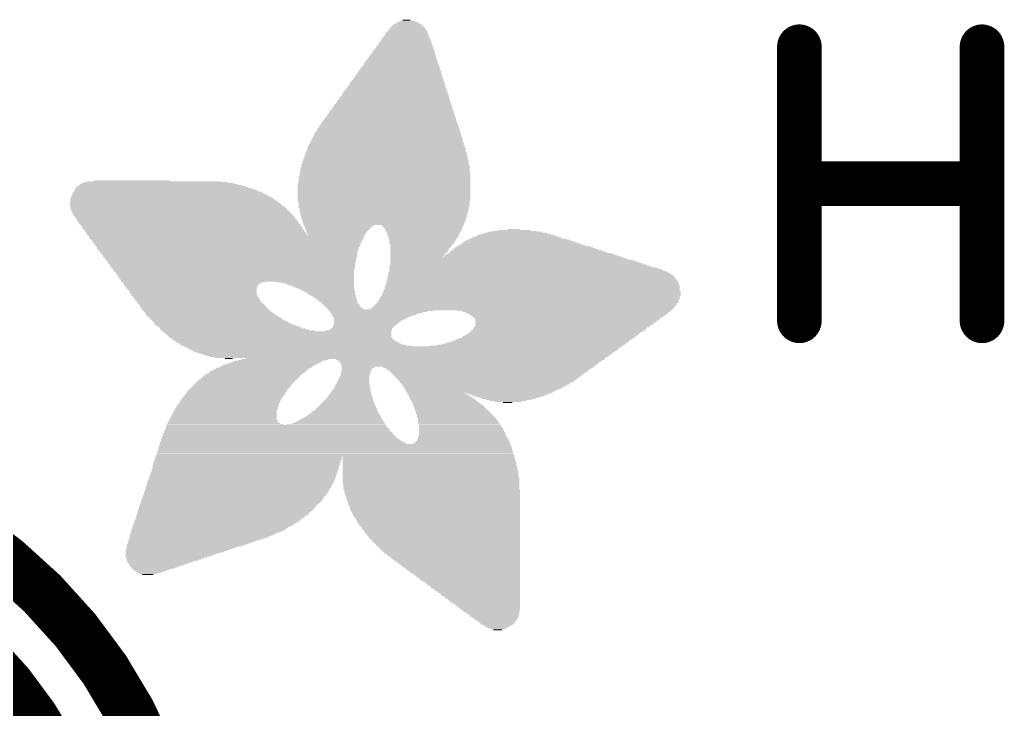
# Model space of a CAD drawing. Extents: x -8.2 to 30.2, y -5.3 to 52.8.
# Drawn here: x 3.864 to 7.792, y 3.493 to 6.243 of the extents above; entities that cross this region are included whole.
import ezdxf

# ---------------------------------------------------------------- set-up
doc = ezdxf.new("R2010")
doc.units = 0
for name, color, linetype in [('17', 110, 'CONTINUOUS'), ('21', 40, 'CONTINUOUS'), ('23', 53, 'CONTINUOUS')]:
    doc.layers.add(name, color=color, linetype=linetype)

# ---------------------------------------------------------------- blocks, each defined once
blk = doc.blocks.new('RECT')
blk.add_solid([(-0.5, -0.5), (0.5, -0.5), (-0.5, 0.5), (0.5, 0.5)])
blk = doc.blocks.new('ROUNDP')
at = {"const_width": 0.5}
blk.add_lwpolyline([(0, -0.25, 1), (0, 0.25, 1), (0, -0.25)], format="xyb", dxfattribs=at)

msp = doc.modelspace()

# ---------------------------------------------------------------- linework, layer by layer
at = {"layer": '21', "const_width": 0.1778}
for points in [[(6.9746, 5.0419), (6.9746, 6.135)], [(7.7034, 6.135), (7.7034, 5.0419)], [(6.9746, 5.5885), (7.7034, 5.5885)]]:
    msp.add_lwpolyline(points, dxfattribs=at)
at = {"layer": '21'}
for points, const_width in [([(7.0191, 6.135, 1), (6.9302, 6.135)], 0.0889), ([(7.7478, 6.135, 1), (7.6589, 6.135)], 0.0889), ([(6.9746, 5.6329, 1), (6.9746, 5.544)], 0.0889), ([(7.7034, 5.544, 1), (7.7034, 5.6329)], 0.0889), ([(6.9302, 5.0419, 1), (7.0191, 5.0419)], 0.0889), ([(7.6589, 5.0419, 1), (7.7478, 5.0419)], 0.0889), ([(2.54, 0.54, 1), (2.54, 4.54, 1), (2.54, 0.54)], 0.2032)]:
    msp.add_lwpolyline(points, format="xyb", dxfattribs=dict(at, const_width=const_width))
at = {"layer": '23'}
msp.add_point((4.064, 3.81), dxfattribs=at)

# ---------------------------------------------------------------- block references
at = {"layer": '17', "xscale": 3.516, "yscale": 3.516}
msp.add_blockref('ROUNDP', (2.54, 2.54), dxfattribs=at)
msp.add_blockref('ROUNDP', (2.54, 2.54), dxfattribs=at)
at = {"layer": '21'}
for p, xscale, yscale in [((5.4108, 6.2065), 0.1448, 0.0038), ((5.4108, 6.2103), 0.1371, 0.0038), ((5.4108, 6.2141), 0.1295, 0.0038), ((5.4108, 6.2179), 0.1219, 0.0038), ((5.4108, 6.2217), 0.1143, 0.0038), ((5.4127, 6.2255), 0.1029, 0.0038), ((5.4108, 6.2294), 0.0915, 0.0039), ((5.4108, 6.2332), 0.0762, 0.0038), ((5.4108, 6.237), 0.0609, 0.0038), ((5.407, 6.2408), 0.0305, 0.0038), ((5.4051, 6.1722), 0.1867, 0.0038), ((5.407, 6.1684), 0.1905, 0.0038), ((5.407, 6.176), 0.1829, 0.0038), ((5.407, 6.1798), 0.1753, 0.0038), ((5.4089, 6.1874), 0.1715, 0.0038), ((5.4089, 6.1836), 0.1715, 0.0038), ((5.4089, 6.1913), 0.1638, 0.0039), ((5.4108, 6.1951), 0.16, 0.0038), ((5.4108, 6.1989), 0.1524, 0.0038), ((5.4108, 6.2027), 0.1448, 0.0038), ((5.3994, 6.1341), 0.2286, 0.0038), ((5.3994, 6.1303), 0.2286, 0.0038), ((5.3994, 6.1379), 0.221, 0.0038), ((5.4013, 6.1455), 0.2172, 0.0038), ((5.4013, 6.1417), 0.2172, 0.0038), ((5.4013, 6.1493), 0.2096, 0.0038), ((5.4032, 6.1532), 0.2058, 0.0039), ((5.4032, 6.1608), 0.1981, 0.0038), ((5.4051, 6.157), 0.2019, 0.0038), ((5.4051, 6.1646), 0.1943, 0.0038), ((5.3899, 6.0922), 0.2705, 0.0038), ((5.3899, 6.0884), 0.2705, 0.0038), ((5.3918, 6.096), 0.2667, 0.0038), ((5.3918, 6.1036), 0.2591, 0.0038), ((5.3937, 6.0998), 0.2629, 0.0038), ((5.3937, 6.1074), 0.2552, 0.0038), ((5.3956, 6.1112), 0.2514, 0.0038), ((5.3956, 6.1189), 0.2438, 0.0038), ((5.3956, 6.1151), 0.2438, 0.0039), ((5.3975, 6.1227), 0.24, 0.0038), ((5.3975, 6.1265), 0.2324, 0.0038), ((5.3822, 6.0503), 0.3163, 0.0038), ((5.3823, 6.0541), 0.3086, 0.0038), ((5.3842, 6.0579), 0.3048, 0.0038), ((5.3842, 6.0655), 0.2972, 0.0038), ((5.3861, 6.0617), 0.301, 0.0038), ((5.3861, 6.0693), 0.2934, 0.0038), ((5.3861, 6.077), 0.2857, 0.0039), ((5.388, 6.0731), 0.2896, 0.0038), ((5.388, 6.0808), 0.2819, 0.0038), ((5.3899, 6.0846), 0.2781, 0.0038), ((5.3746, 6.0122), 0.3543, 0.0038), ((5.3765, 6.016), 0.3505, 0.0038), ((5.3765, 6.0236), 0.3429, 0.0038), ((5.3765, 6.0198), 0.3429, 0.0038), ((5.3784, 6.0274), 0.3391, 0.0038), ((5.3784, 6.0312), 0.3315, 0.0038), ((5.3803, 6.0389), 0.3277, 0.0039), ((5.3803, 6.035), 0.3277, 0.0038), ((5.3803, 6.0427), 0.3201, 0.0038), ((5.3822, 6.0465), 0.3163, 0.0038), ((5.3651, 5.9703), 0.3962, 0.0038), ((5.367, 5.9741), 0.3924, 0.0038), ((5.3689, 5.9779), 0.3886, 0.0038), ((5.3689, 5.9855), 0.381, 0.0038), ((5.3689, 5.9817), 0.381, 0.0038), ((5.3708, 5.9893), 0.3772, 0.0038), ((5.3708, 5.9969), 0.3696, 0.0038), ((5.3727, 5.9931), 0.3734, 0.0038), ((5.3727, 6.0008), 0.3657, 0.0039), ((5.3746, 6.0046), 0.3619, 0.0038), ((5.3746, 6.0084), 0.3543, 0.0038), ((5.3594, 5.9322), 0.4382, 0.0038), ((5.3594, 5.936), 0.4306, 0.0038), ((5.3613, 5.9436), 0.4268, 0.0038), ((5.3613, 5.9398), 0.4268, 0.0038), ((5.3613, 5.9474), 0.4191, 0.0038), ((5.3632, 5.955), 0.4153, 0.0038), ((5.3632, 5.9512), 0.4153, 0.0038), ((5.3632, 5.9588), 0.4076, 0.0038), ((5.3651, 5.9627), 0.4038, 0.0039), ((5.367, 5.9665), 0.4, 0.0038), ((5.3518, 5.8941), 0.4762, 0.0038), ((5.3518, 5.9017), 0.4686, 0.0038), ((5.3537, 5.8979), 0.4724, 0.0038), ((5.3537, 5.9055), 0.4648, 0.0038), ((5.3556, 5.9093), 0.461, 0.0038), ((5.3556, 5.9169), 0.4534, 0.0038), ((5.3556, 5.9131), 0.4534, 0.0038), ((5.3575, 5.9207), 0.4496, 0.0038), ((5.3575, 5.9284), 0.442, 0.0038), ((5.3575, 5.9245), 0.442, 0.0039), ((5.3422, 5.8522), 0.5181, 0.0038), ((5.3441, 5.856), 0.5143, 0.0038), ((5.3441, 5.8636), 0.5067, 0.0038), ((5.346, 5.8598), 0.5105, 0.0038), ((5.346, 5.8674), 0.5029, 0.0038), ((5.346, 5.875), 0.4953, 0.0038), ((5.3479, 5.8712), 0.4991, 0.0038), ((5.3479, 5.8788), 0.4915, 0.0038), ((5.3498, 5.8826), 0.4877, 0.0038), ((5.3498, 5.8903), 0.4801, 0.0038), ((5.3498, 5.8864), 0.4801, 0.0039), ((5.3365, 5.8141), 0.5601, 0.0038), ((5.3365, 5.8217), 0.5525, 0.0038), ((5.3365, 5.8179), 0.5525, 0.0038), ((5.3384, 5.8255), 0.5487, 0.0038), ((5.3384, 5.8331), 0.5411, 0.0038), ((5.3384, 5.8293), 0.5411, 0.0038), ((5.3403, 5.8369), 0.5373, 0.0038), ((5.3403, 5.8407), 0.5295, 0.0038), ((5.3422, 5.8483), 0.5257, 0.0039), ((5.3422, 5.8445), 0.5257, 0.0038), ((5.3308, 5.776), 0.5944, 0.0038), ((5.3308, 5.7836), 0.5867, 0.0038), ((5.3308, 5.7798), 0.5867, 0.0038), ((5.3327, 5.7912), 0.5829, 0.0038), ((5.3327, 5.7874), 0.5829, 0.0038), ((5.3327, 5.795), 0.5753, 0.0038), ((5.3346, 5.8026), 0.5715, 0.0038), ((5.3346, 5.7988), 0.5715, 0.0038), ((5.3346, 5.8102), 0.5639, 0.0039), ((5.3346, 5.8064), 0.5639, 0.0038), ((5.327, 5.7379), 0.6248, 0.0038), ((5.327, 5.734), 0.6248, 0.0039), ((5.327, 5.7455), 0.6172, 0.0038), ((5.3289, 5.7417), 0.621, 0.0038), ((5.3289, 5.7531), 0.6134, 0.0038), ((5.3289, 5.7493), 0.6134, 0.0038), ((5.3289, 5.7607), 0.6058, 0.0038), ((5.3289, 5.7569), 0.6058, 0.0038), ((5.3289, 5.7683), 0.5982, 0.0038), ((5.3308, 5.7645), 0.602, 0.0038), ((5.3308, 5.7721), 0.5944, 0.0039), ((5.3251, 5.6998), 0.6515, 0.0038), ((5.3251, 5.6959), 0.6515, 0.0039), ((5.3251, 5.7112), 0.6439, 0.0038), ((5.3251, 5.7074), 0.6439, 0.0038), ((5.3251, 5.7036), 0.6439, 0.0038), ((5.327, 5.715), 0.6401, 0.0038), ((5.3251, 5.7188), 0.6362, 0.0038), ((5.327, 5.7302), 0.6324, 0.0038), ((5.327, 5.7264), 0.6324, 0.0038), ((5.327, 5.7226), 0.6324, 0.0038), ((5.3213, 5.6655), 0.6668, 0.0038), ((5.3232, 5.6617), 0.6706, 0.0038), ((5.3232, 5.6579), 0.6706, 0.0039), ((5.3232, 5.6769), 0.663, 0.0038), ((5.3232, 5.6731), 0.663, 0.0038), ((5.3232, 5.6693), 0.663, 0.0038), ((5.3232, 5.6883), 0.6554, 0.0038), ((5.3232, 5.6845), 0.6554, 0.0038), ((5.3251, 5.6807), 0.6592, 0.0038), ((5.3251, 5.6921), 0.6515, 0.0038), ((5.3194, 5.635), 0.6782, 0.0038), ((5.3213, 5.6312), 0.682, 0.0038), ((5.3213, 5.6274), 0.682, 0.0038), ((5.3213, 5.6236), 0.682, 0.0038), ((5.3213, 5.6198), 0.682, 0.0039), ((5.3213, 5.6502), 0.6744, 0.0038), ((5.3213, 5.6464), 0.6744, 0.0038), ((5.3213, 5.6426), 0.6744, 0.0038), ((5.3213, 5.6388), 0.6744, 0.0038), ((5.3232, 5.654), 0.6706, 0.0038), ((4.4279, 5.5778), 0.6705, 0.0038), ((4.4241, 5.5817), 0.6477, 0.0039), ((4.4184, 5.5855), 0.6287, 0.0038), ((4.4145, 5.5893), 0.6058, 0.0038), ((4.4069, 5.5931), 0.5754, 0.0038), ((4.3993, 5.5969), 0.5372, 0.0038), ((4.3117, 5.6007), 0.3009, 0.0038), ((5.3175, 5.5893), 0.6896, 0.0038), ((5.3175, 5.5855), 0.6896, 0.0038), ((5.3175, 5.5817), 0.6896, 0.0039), ((5.3175, 5.5778), 0.6896, 0.0038), ((5.3194, 5.6159), 0.6858, 0.0038), ((5.3194, 5.6121), 0.6858, 0.0038), ((5.3194, 5.6083), 0.6858, 0.0038), ((5.3194, 5.6045), 0.6858, 0.0038), ((5.3194, 5.6007), 0.6858, 0.0038), ((5.3194, 5.5969), 0.6858, 0.0038), ((5.3194, 5.5931), 0.6858, 0.0038), ((4.4641, 5.5397), 0.7887, 0.0038), ((4.4545, 5.5512), 0.762, 0.0038), ((4.4583, 5.5474), 0.7696, 0.0038), ((4.4622, 5.5436), 0.7773, 0.0039), ((4.4526, 5.555), 0.7506, 0.0038), ((4.445, 5.5626), 0.7278, 0.0038), ((4.4488, 5.5588), 0.7354, 0.0038), ((4.4412, 5.5664), 0.7124, 0.0038), ((4.4317, 5.574), 0.6858, 0.0038), ((4.4374, 5.5702), 0.6972, 0.0038), ((5.3175, 5.574), 0.6896, 0.0038), ((5.3175, 5.5702), 0.6896, 0.0038), ((5.3175, 5.5664), 0.6896, 0.0038), ((5.3175, 5.5626), 0.6896, 0.0038), ((5.3175, 5.5588), 0.6896, 0.0038), ((5.3175, 5.555), 0.6896, 0.0038), ((5.3175, 5.5512), 0.6896, 0.0038), ((5.3175, 5.5474), 0.6896, 0.0038), ((5.3175, 5.5436), 0.6896, 0.0039), ((5.3175, 5.5397), 0.6896, 0.0038), ((4.4831, 5.5093), 0.842, 0.0038), ((4.4679, 5.5321), 0.8039, 0.0038), ((4.4717, 5.5283), 0.8115, 0.0038), ((4.4736, 5.5245), 0.8153, 0.0038), ((4.4774, 5.5207), 0.823, 0.0038), ((4.4793, 5.5169), 0.8268, 0.0038), ((4.4831, 5.5131), 0.8344, 0.0038), ((4.4869, 5.5055), 0.842, 0.0039), ((4.4888, 5.5016), 0.8458, 0.0038), ((4.466, 5.5359), 0.7925, 0.0038), ((5.3175, 5.5359), 0.6896, 0.0038), ((5.3175, 5.5321), 0.6896, 0.0038), ((5.3175, 5.5283), 0.6896, 0.0038), ((5.3175, 5.5245), 0.6896, 0.0038), ((5.3156, 5.5207), 0.6858, 0.0038), ((5.3175, 5.5169), 0.682, 0.0038), ((5.3175, 5.5131), 0.682, 0.0038), ((5.3175, 5.5093), 0.682, 0.0038), ((5.3175, 5.5055), 0.682, 0.0039), ((5.3175, 5.5016), 0.682, 0.0038), ((4.4926, 5.4978), 0.8534, 0.0038), ((4.4946, 5.494), 0.8573, 0.0038), ((4.4965, 5.4902), 0.8611, 0.0038), ((4.5003, 5.4864), 0.8611, 0.0038), ((4.5022, 5.4826), 0.8649, 0.0038), ((4.5041, 5.4788), 0.8687, 0.0038), ((4.5079, 5.475), 0.8687, 0.0038), ((4.5098, 5.4712), 0.8725, 0.0038), ((4.5136, 5.4674), 0.8725, 0.0039), ((4.5155, 5.4635), 0.8763, 0.0038), ((4.5193, 5.4597), 0.8763, 0.0038), ((5.3156, 5.4978), 0.6782, 0.0038), ((5.3156, 5.494), 0.6782, 0.0038), ((5.3175, 5.4902), 0.6744, 0.0038), ((5.3175, 5.4864), 0.6744, 0.0038), ((5.3175, 5.4826), 0.6744, 0.0038), ((5.3156, 5.4788), 0.6706, 0.0038), ((5.3156, 5.475), 0.6706, 0.0038), ((5.3175, 5.4712), 0.6668, 0.0038), ((5.3175, 5.4674), 0.6668, 0.0039), ((5.3156, 5.4635), 0.663, 0.0038), ((5.3175, 5.4597), 0.6592, 0.0038), ((4.5232, 5.4559), 0.8763, 0.0038), ((4.5232, 5.4521), 0.8763, 0.0038), ((4.527, 5.4483), 0.8763, 0.0038), ((4.5308, 5.4445), 0.8763, 0.0038), ((4.5327, 5.4407), 0.8801, 0.0038), ((4.5346, 5.4369), 0.8763, 0.0038), ((4.5384, 5.4331), 0.8763, 0.0038), ((4.5403, 5.4293), 0.8801, 0.0039), ((4.5441, 5.4254), 0.8801, 0.0038), ((4.546, 5.4216), 0.8763, 0.0038), ((5.3155, 5.4483), 0.6553, 0.0038), ((5.3175, 5.4559), 0.6592, 0.0038), ((5.3175, 5.4521), 0.6592, 0.0038), ((5.3155, 5.4369), 0.6477, 0.0038), ((5.3175, 5.4445), 0.6515, 0.0038), ((5.3175, 5.4407), 0.6515, 0.0038), ((5.3155, 5.4293), 0.6401, 0.0039), ((5.3155, 5.4254), 0.6401, 0.0038), ((5.3175, 5.4331), 0.6439, 0.0038), ((5.1385, 5.4216), 0.2781, 0.0038), ((5.4718, 5.4216), 0.3276, 0.0038), ((4.5498, 5.4178), 0.8763, 0.0038), ((4.5517, 5.414), 0.8801, 0.0038), ((4.5536, 5.4102), 0.8763, 0.0038), ((4.5574, 5.4064), 0.8763, 0.0038), ((4.5613, 5.4026), 0.8763, 0.0038), ((4.5613, 5.3988), 0.8763, 0.0038), ((4.5651, 5.395), 0.8763, 0.0038), ((4.5689, 5.3912), 0.8763, 0.0039), ((4.5689, 5.3873), 0.8763, 0.0038), ((4.5727, 5.3835), 0.8763, 0.0038), ((5.1347, 5.4178), 0.2705, 0.0038), ((5.1347, 5.414), 0.2629, 0.0038), ((5.1327, 5.4102), 0.259, 0.0038), ((5.1308, 5.4064), 0.2552, 0.0038), ((5.1308, 5.4026), 0.2476, 0.0038), ((5.1289, 5.3988), 0.2438, 0.0038), ((5.127, 5.395), 0.24, 0.0038), ((5.1289, 5.3912), 0.2362, 0.0039), ((5.127, 5.3873), 0.2324, 0.0038), ((5.127, 5.3835), 0.2248, 0.0038), ((5.4718, 5.4178), 0.32, 0.0038), ((5.4737, 5.414), 0.3162, 0.0038), ((5.4737, 5.4102), 0.3086, 0.0038), ((5.4756, 5.4064), 0.3048, 0.0038), ((5.4737, 5.4026), 0.301, 0.0038), ((5.4756, 5.3988), 0.2972, 0.0038), ((5.4737, 5.395), 0.2934, 0.0038), ((5.4756, 5.3912), 0.2896, 0.0039), ((5.4737, 5.3873), 0.2858, 0.0038), ((5.4737, 5.3835), 0.2858, 0.0038), ((5.8433, 5.3835), 0.301, 0.0038), ((5.8433, 5.3873), 0.2781, 0.0038), ((5.8433, 5.3912), 0.2477, 0.0039), ((5.8395, 5.395), 0.2171, 0.0038), ((5.8395, 5.3988), 0.1791, 0.0038), ((5.8376, 5.4026), 0.1295, 0.0038), ((5.8357, 5.4064), 0.0495, 0.0038), ((4.6889, 5.3797), 1.1011, 0.0038), ((4.6889, 5.3759), 1.0935, 0.0038), ((4.6889, 5.3721), 1.0935, 0.0038), ((4.6889, 5.3683), 1.0859, 0.0038), ((4.6908, 5.3645), 1.0821, 0.0038), ((4.6908, 5.3607), 1.0745, 0.0038), ((4.6908, 5.3569), 1.0745, 0.0038), ((4.6907, 5.3531), 1.0668, 0.0039), ((4.6927, 5.3492), 1.0629, 0.0038), ((4.6946, 5.3454), 1.0591, 0.0038), ((4.6927, 5.3416), 1.0553, 0.0038), ((5.4737, 5.3797), 0.2782, 0.0038), ((5.4737, 5.3759), 0.2782, 0.0038), ((5.4718, 5.3721), 0.2744, 0.0038), ((5.4718, 5.3683), 0.2667, 0.0038), ((5.4718, 5.3645), 0.2667, 0.0038), ((5.4699, 5.3607), 0.2629, 0.0038), ((5.468, 5.3569), 0.2591, 0.0038), ((5.468, 5.3531), 0.2591, 0.0039), ((5.4661, 5.3492), 0.2553, 0.0038), ((5.4661, 5.3454), 0.2476, 0.0038), ((5.4642, 5.3416), 0.2438, 0.0038), ((5.8681, 5.3416), 0.5105, 0.0038), ((5.8662, 5.3454), 0.4915, 0.0038), ((5.8623, 5.3492), 0.4762, 0.0038), ((5.8604, 5.3531), 0.4572, 0.0039), ((5.8566, 5.3569), 0.442, 0.0038), ((5.8547, 5.3607), 0.423, 0.0038), ((5.8528, 5.3645), 0.4038, 0.0038), ((5.8509, 5.3683), 0.3848, 0.0038), ((5.8471, 5.3721), 0.362, 0.0038), ((5.8452, 5.3759), 0.3429, 0.0038), ((5.8452, 5.3797), 0.32, 0.0038), ((4.6946, 5.3378), 1.0515, 0.0038), ((4.6946, 5.334), 1.0439, 0.0038), ((4.6946, 5.3302), 1.0439, 0.0038), ((4.6965, 5.3264), 1.0401, 0.0038), ((4.6965, 5.3226), 1.0325, 0.0038), ((4.6984, 5.3188), 1.0287, 0.0038), ((4.6984, 5.315), 1.0287, 0.0039), ((4.7003, 5.3111), 1.0249, 0.0038), ((4.7003, 5.3073), 1.0173, 0.0038), ((4.7022, 5.3035), 1.0135, 0.0038), ((5.4546, 5.315), 0.2247, 0.0039), ((5.4527, 5.3111), 0.2209, 0.0038), ((5.4508, 5.3073), 0.2171, 0.0038), ((5.4508, 5.3035), 0.2171, 0.0038), ((5.4642, 5.3378), 0.2438, 0.0038), ((5.4623, 5.334), 0.24, 0.0038), ((5.4604, 5.3302), 0.2362, 0.0038), ((5.4585, 5.3264), 0.2324, 0.0038), ((5.4585, 5.3226), 0.2324, 0.0038), ((5.4566, 5.3188), 0.2286, 0.0038), ((5.9042, 5.3035), 0.682, 0.0038), ((5.9004, 5.3073), 0.6668, 0.0038), ((5.8986, 5.3111), 0.6477, 0.0038), ((5.8928, 5.315), 0.6286, 0.0039), ((5.889, 5.3188), 0.6134, 0.0038), ((5.8852, 5.3226), 0.5982, 0.0038), ((5.8833, 5.3264), 0.5791, 0.0038), ((5.8795, 5.3302), 0.5639, 0.0038), ((5.8757, 5.334), 0.5487, 0.0038), ((5.8738, 5.3378), 0.5295, 0.0038), ((4.7022, 5.2997), 1.0135, 0.0038), ((4.7041, 5.2959), 1.0096, 0.0038), ((4.7041, 5.2921), 1.002, 0.0038), ((4.706, 5.2883), 0.9982, 0.0038), ((4.706, 5.2845), 0.9982, 0.0038), ((4.7079, 5.2807), 0.9944, 0.0038), ((4.7098, 5.2769), 0.9906, 0.0039), ((4.7079, 5.273), 0.9868, 0.0038), ((4.7098, 5.2692), 0.983, 0.0038), ((4.7117, 5.2654), 0.9792, 0.0038), ((5.4489, 5.2997), 0.2133, 0.0038), ((5.447, 5.2959), 0.2095, 0.0038), ((5.8109, 5.2921), 0.9372, 0.0038), ((5.8166, 5.2883), 0.9486, 0.0038), ((5.8243, 5.2845), 0.9639, 0.0038), ((5.83, 5.2807), 0.9753, 0.0038), ((5.8357, 5.2769), 0.9867, 0.0039), ((5.8414, 5.273), 0.9982, 0.0038), ((5.8471, 5.2692), 1.0096, 0.0038), ((5.8528, 5.2654), 1.021, 0.0038), ((5.9119, 5.2959), 0.7125, 0.0038), ((5.9081, 5.2997), 0.6973, 0.0038), ((4.7136, 5.2616), 0.9754, 0.0038), ((4.7136, 5.2578), 0.9754, 0.0038), ((4.7155, 5.254), 0.9716, 0.0038), ((4.7174, 5.2502), 0.9678, 0.0038), ((4.7175, 5.2464), 0.9601, 0.0038), ((4.7175, 5.2426), 0.9601, 0.0038), ((4.7194, 5.2388), 0.9563, 0.0039), ((4.7213, 5.2349), 0.9525, 0.0038), ((4.7232, 5.2311), 0.9487, 0.0038), ((4.7232, 5.2273), 0.9487, 0.0038), ((4.7251, 5.2235), 0.9449, 0.0038), ((5.8928, 5.2349), 1.1164, 0.0038), ((5.8966, 5.2311), 1.124, 0.0038), ((5.8985, 5.2273), 1.1278, 0.0038), ((5.9023, 5.2235), 1.1354, 0.0038), ((5.8566, 5.2616), 1.0364, 0.0038), ((5.8623, 5.2578), 1.0478, 0.0038), ((5.8699, 5.254), 1.063, 0.0038), ((5.8757, 5.2502), 1.0745, 0.0038), ((5.8814, 5.2464), 1.0859, 0.0038), ((5.8852, 5.2426), 1.0935, 0.0038), ((5.8909, 5.2388), 1.1049, 0.0039), ((4.727, 5.2197), 0.9411, 0.0038), ((4.7289, 5.2159), 0.9373, 0.0038), ((4.7289, 5.2121), 0.9373, 0.0038), ((4.7308, 5.2083), 0.9335, 0.0038), ((4.7327, 5.2045), 0.9297, 0.0038), ((4.7327, 5.2007), 0.9297, 0.0039), ((4.5574, 5.1968), 0.5715, 0.0038), ((4.5517, 5.193), 0.5524, 0.0038), ((4.5498, 5.1892), 0.541, 0.0038), ((4.5479, 5.1854), 0.5372, 0.0038), ((5.0413, 5.1968), 0.3124, 0.0038), ((5.0527, 5.193), 0.2896, 0.0038), ((5.0604, 5.1892), 0.2743, 0.0038), ((5.0661, 5.1854), 0.2629, 0.0038), ((5.9081, 5.1854), 1.1697, 0.0038), ((5.9081, 5.2007), 1.1621, 0.0039), ((5.9081, 5.1968), 1.1621, 0.0038), ((5.91, 5.193), 1.1659, 0.0038), ((5.91, 5.1892), 1.1659, 0.0038), ((5.9042, 5.2159), 1.1468, 0.0038), ((5.9061, 5.2121), 1.1506, 0.0038), ((5.9061, 5.2083), 1.1506, 0.0038), ((5.9081, 5.2045), 1.1545, 0.0038), ((5.9042, 5.2197), 1.1392, 0.0038), ((4.5479, 5.1816), 0.5296, 0.0038), ((4.5498, 5.1778), 0.5258, 0.0038), ((4.5498, 5.174), 0.5182, 0.0038), ((4.5498, 5.1702), 0.5182, 0.0038), ((4.5517, 5.1664), 0.5144, 0.0038), ((4.5536, 5.1626), 0.5106, 0.0039), ((4.5555, 5.1587), 0.5068, 0.0038), ((4.5555, 5.1549), 0.5068, 0.0038), ((4.5574, 5.1511), 0.503, 0.0038), ((4.5593, 5.1473), 0.4992, 0.0038), ((5.0718, 5.1816), 0.2515, 0.0038), ((5.0775, 5.1778), 0.2401, 0.0038), ((5.0813, 5.174), 0.2324, 0.0038), ((5.087, 5.1702), 0.221, 0.0038), ((5.0908, 5.1664), 0.2134, 0.0038), ((5.0965, 5.1626), 0.2096, 0.0039), ((5.1004, 5.1587), 0.2019, 0.0038), ((5.1042, 5.1549), 0.1943, 0.0038), ((5.1061, 5.1511), 0.1905, 0.0038), ((5.1099, 5.1473), 0.1829, 0.0038), ((5.9043, 5.1473), 1.1925, 0.0038), ((5.9062, 5.1549), 1.1887, 0.0038), ((5.9062, 5.1511), 1.1887, 0.0038), ((5.9062, 5.1664), 1.1811, 0.0038), ((5.9062, 5.1626), 1.1811, 0.0039), ((5.9081, 5.1587), 1.1849, 0.0038), ((5.9081, 5.174), 1.1773, 0.0038), ((5.9081, 5.1702), 1.1773, 0.0038), ((5.91, 5.1816), 1.1735, 0.0038), ((5.91, 5.1778), 1.1735, 0.0038), ((4.5612, 5.1435), 0.503, 0.0038), ((4.5632, 5.1397), 0.4991, 0.0038), ((4.567, 5.1359), 0.4991, 0.0038), ((4.5689, 5.1321), 0.4953, 0.0038), ((4.5708, 5.1283), 0.4991, 0.0038), ((4.5746, 5.1245), 0.4991, 0.0039), ((4.5765, 5.1206), 0.4953, 0.0038), ((4.5803, 5.1168), 0.4953, 0.0038), ((4.5822, 5.113), 0.4991, 0.0038), ((4.586, 5.1092), 0.4991, 0.0038), ((4.5898, 5.1054), 0.4991, 0.0038), ((5.1155, 5.1435), 0.1791, 0.0038), ((5.1174, 5.1397), 0.1753, 0.0038), ((5.1213, 5.1359), 0.1676, 0.0038), ((5.1232, 5.1321), 0.1638, 0.0038), ((5.1289, 5.1283), 0.16, 0.0038), ((5.1308, 5.1245), 0.1562, 0.0039), ((5.1327, 5.1206), 0.1524, 0.0038), ((5.1384, 5.1168), 0.1486, 0.0038), ((5.1403, 5.113), 0.1448, 0.0038), ((5.1441, 5.1092), 0.1448, 0.0038), ((5.1479, 5.1054), 0.1447, 0.0038), ((5.8833, 5.1054), 1.204, 0.0038), ((5.8852, 5.1092), 1.2002, 0.0038), ((5.889, 5.113), 1.2002, 0.0038), ((5.8928, 5.1206), 1.2002, 0.0038), ((5.8928, 5.1168), 1.2002, 0.0038), ((5.8947, 5.1245), 1.1964, 0.0039), ((5.8985, 5.1321), 1.1964, 0.0038), ((5.8985, 5.1283), 1.1964, 0.0038), ((5.9005, 5.1397), 1.1925, 0.0038), ((5.9005, 5.1359), 1.1925, 0.0038), ((5.9043, 5.1435), 1.1925, 0.0038), ((4.5955, 5.0978), 0.503, 0.0038), ((4.5936, 5.1016), 0.4991, 0.0038), ((4.5993, 5.094), 0.503, 0.0038), ((4.6032, 5.0902), 0.5029, 0.0038), ((4.6051, 5.0864), 0.5067, 0.0039), ((4.6089, 5.0825), 0.5067, 0.0038), ((4.6127, 5.0787), 0.5067, 0.0038), ((4.6184, 5.0749), 0.5105, 0.0038), ((4.626, 5.0673), 0.5182, 0.0038), ((4.6222, 5.0711), 0.5105, 0.0038), ((5.1498, 5.1016), 0.1409, 0.0038), ((5.1536, 5.0978), 0.1409, 0.0038), ((5.1575, 5.094), 0.141, 0.0038), ((5.1632, 5.0902), 0.1448, 0.0038), ((5.7804, 5.0864), 1.3716, 0.0039), ((5.306, 5.0825), 0.4153, 0.0038), ((5.2965, 5.0787), 0.3886, 0.0038), ((5.287, 5.0749), 0.3696, 0.0038), ((5.2813, 5.0711), 0.3506, 0.0038), ((5.2774, 5.0673), 0.3353, 0.0038), ((5.8661, 5.0902), 1.2078, 0.0038), ((5.8719, 5.094), 1.2039, 0.0038), ((5.8757, 5.0978), 1.2039, 0.0038), ((5.8795, 5.1016), 1.2039, 0.0038), ((6.0376, 5.0825), 0.8496, 0.0038), ((6.0452, 5.0787), 0.8268, 0.0038), ((6.0471, 5.0749), 0.8078, 0.0038), ((6.0491, 5.0711), 0.7963, 0.0038), ((6.0509, 5.0673), 0.7848, 0.0038), ((4.6298, 5.0635), 0.5182, 0.0038), ((4.6355, 5.0597), 0.522, 0.0038), ((4.6393, 5.0559), 0.522, 0.0038), ((4.645, 5.0521), 0.5258, 0.0038), ((4.6488, 5.0483), 0.5258, 0.0039), ((4.6546, 5.0444), 0.5295, 0.0038), ((4.6603, 5.0406), 0.5334, 0.0038), ((4.666, 5.0368), 0.5372, 0.0038), ((4.6717, 5.033), 0.541, 0.0038), ((4.6755, 5.0292), 0.5486, 0.0038), ((5.2717, 5.0635), 0.3239, 0.0038), ((5.2641, 5.0559), 0.3009, 0.0038), ((5.268, 5.0597), 0.3086, 0.0038), ((5.2622, 5.0521), 0.2895, 0.0038), ((5.2584, 5.0483), 0.2819, 0.0039), ((5.2546, 5.0444), 0.2743, 0.0038), ((5.2509, 5.0406), 0.2667, 0.0038), ((5.249, 5.0368), 0.2629, 0.0038), ((5.2451, 5.033), 0.2552, 0.0038), ((5.2432, 5.0292), 0.2514, 0.0038), ((6.0509, 5.0635), 0.7696, 0.0038), ((6.0509, 5.0597), 0.762, 0.0038), ((6.0509, 5.0559), 0.7544, 0.0038), ((6.049, 5.0521), 0.743, 0.0038), ((6.049, 5.0483), 0.7354, 0.0039), ((6.0471, 5.0444), 0.7316, 0.0038), ((6.0433, 5.0406), 0.7239, 0.0038), ((6.0414, 5.0368), 0.7201, 0.0038), ((6.0376, 5.033), 0.7125, 0.0038), ((6.0357, 5.0292), 0.7087, 0.0038), ((4.6832, 5.0254), 0.5563, 0.0038), ((4.6889, 5.0216), 0.5601, 0.0038), ((4.6984, 5.0178), 0.5639, 0.0038), ((4.7041, 5.014), 0.5677, 0.0038), ((4.7136, 5.0102), 0.5792, 0.0039), ((4.7232, 5.0063), 0.5905, 0.0038), ((4.7365, 5.0025), 0.6096, 0.0038), ((4.8908, 4.9987), 0.9106, 0.0038), ((4.8927, 4.9949), 0.9068, 0.0038), ((4.8946, 4.9911), 0.903, 0.0038), ((5.2147, 5.0025), 0.2629, 0.0038), ((5.2241, 5.0063), 0.2515, 0.0038), ((5.2279, 5.0102), 0.2439, 0.0039), ((5.2317, 5.014), 0.2439, 0.0038), ((5.2375, 5.0216), 0.2476, 0.0038), ((5.2356, 5.0178), 0.2438, 0.0038), ((5.2413, 5.0254), 0.2476, 0.0038), ((5.9938, 4.9911), 0.6858, 0.0038), ((5.9995, 4.9949), 0.682, 0.0038), ((6.0052, 4.9987), 0.6858, 0.0038), ((6.009, 5.0025), 0.6858, 0.0038), ((6.0147, 5.0063), 0.6896, 0.0038), ((6.0204, 5.014), 0.6934, 0.0038), ((6.0185, 5.0102), 0.6896, 0.0039), ((6.0262, 5.0178), 0.6973, 0.0038), ((6.0338, 5.0254), 0.7049, 0.0038), ((6.03, 5.0216), 0.6973, 0.0038), ((4.8984, 4.9873), 0.8954, 0.0038), ((4.9003, 4.9835), 0.8916, 0.0038), ((4.9022, 4.9797), 0.8878, 0.0038), ((4.906, 4.9759), 0.8878, 0.0038), ((4.9099, 4.9721), 0.8801, 0.0039), ((4.9137, 4.9682), 0.8801, 0.0038), ((4.9175, 4.9644), 0.8801, 0.0038), ((4.9251, 4.9606), 0.8801, 0.0038), ((4.9308, 4.9568), 0.8839, 0.0038), ((4.9384, 4.953), 0.884, 0.0038), ((4.9461, 4.9492), 0.8839, 0.0038), ((5.9138, 4.9492), 0.7315, 0.0038), ((5.9233, 4.953), 0.7201, 0.0038), ((5.9347, 4.9568), 0.7124, 0.0038), ((5.9424, 4.9606), 0.7049, 0.0038), ((5.95, 4.9644), 0.6973, 0.0038), ((5.9576, 4.9682), 0.6972, 0.0038), ((5.9633, 4.9721), 0.6934, 0.0039), ((5.9728, 4.9759), 0.6896, 0.0038), ((5.9766, 4.9797), 0.6896, 0.0038), ((5.9823, 4.9835), 0.6858, 0.0038), ((5.99, 4.9873), 0.6858, 0.0038), ((4.9556, 4.9454), 0.8953, 0.0038), ((4.9727, 4.9416), 0.9144, 0.0038), ((5.3937, 4.9378), 1.7412, 0.0038), ((5.3937, 4.934), 1.726, 0.0039), ((5.3956, 4.9301), 1.7145, 0.0038), ((5.3975, 4.9263), 1.703, 0.0038), ((5.3975, 4.9225), 1.6878, 0.0038), ((5.3994, 4.9187), 1.6764, 0.0038), ((5.4013, 4.9149), 1.6574, 0.0038), ((5.4051, 4.9111), 1.6421, 0.0038), ((5.8833, 4.9416), 0.7696, 0.0038), ((5.9004, 4.9454), 0.743, 0.0038), ((5.4089, 4.9073), 1.6269, 0.0038), ((5.4108, 4.9035), 1.6078, 0.0038), ((5.4165, 4.8997), 1.5887, 0.0038), ((5.4223, 4.8959), 1.5621, 0.0039), ((4.6984, 4.892), 0.0305, 0.0038), ((4.8775, 4.873), 0.3581, 0.0038), ((4.887, 4.8768), 0.3543, 0.0038), ((4.8965, 4.8806), 0.3505, 0.0038), ((4.9099, 4.8844), 0.3467, 0.0038), ((4.9213, 4.8882), 0.3467, 0.0038), ((5.4813, 4.892), 1.4364, 0.0038), ((5.6604, 4.8882), 1.0706, 0.0038), ((5.6604, 4.8844), 1.0554, 0.0038), ((5.6604, 4.8806), 1.0478, 0.0038), ((5.6585, 4.8768), 1.0363, 0.0038), ((5.6585, 4.873), 1.0287, 0.0038), ((4.8012, 4.8311), 0.381, 0.0038), ((4.8089, 4.8349), 0.381, 0.0038), ((4.8127, 4.8387), 0.381, 0.0038), ((4.8184, 4.8425), 0.3772, 0.0038), ((4.8241, 4.8463), 0.3734, 0.0038), ((4.8317, 4.8501), 0.3734, 0.0038), ((4.8355, 4.8539), 0.3734, 0.0038), ((4.8451, 4.8578), 0.3695, 0.0039), ((4.8508, 4.8616), 0.3657, 0.0038), ((4.8584, 4.8654), 0.3658, 0.0038), ((4.8679, 4.8692), 0.362, 0.0038), ((5.6566, 4.8692), 1.0249, 0.0038), ((5.2031, 4.8349), 0.1181, 0.0038), ((5.2031, 4.8311), 0.1181, 0.0038), ((5.6547, 4.8654), 1.0135, 0.0038), ((5.6528, 4.8616), 1.0097, 0.0038), ((5.2146, 4.8578), 0.1334, 0.0039), ((5.2108, 4.8539), 0.1258, 0.0038), ((5.2089, 4.8501), 0.122, 0.0038), ((5.207, 4.8463), 0.1182, 0.0038), ((5.207, 4.8425), 0.1182, 0.0038), ((5.205, 4.8387), 0.1143, 0.0038), ((5.7328, 4.8578), 0.842, 0.0039), ((5.7328, 4.8539), 0.8268, 0.0038), ((5.7347, 4.8501), 0.8154, 0.0038), ((5.7328, 4.8463), 0.8039, 0.0038), ((5.7347, 4.8425), 0.7925, 0.0038), ((5.7347, 4.8387), 0.7848, 0.0038), ((5.7328, 4.8349), 0.7734, 0.0038), ((5.7328, 4.8311), 0.7658, 0.0038), ((4.7593, 4.793), 0.3886, 0.0038), ((4.7631, 4.7968), 0.3886, 0.0038), ((4.767, 4.8006), 0.3887, 0.0038), ((4.7708, 4.8044), 0.3887, 0.0038), ((4.7746, 4.8082), 0.3886, 0.0038), ((4.7803, 4.812), 0.3848, 0.0038), ((4.7841, 4.8158), 0.3848, 0.0038), ((4.7879, 4.8197), 0.3848, 0.0039), ((4.7917, 4.8235), 0.3848, 0.0038), ((4.7974, 4.8273), 0.381, 0.0038), ((5.1936, 4.7968), 0.1295, 0.0038), ((5.1936, 4.793), 0.1295, 0.0038), ((5.1955, 4.8044), 0.1257, 0.0038), ((5.1955, 4.8006), 0.1257, 0.0038), ((5.1974, 4.812), 0.1219, 0.0038), ((5.1974, 4.8082), 0.1219, 0.0038), ((5.1993, 4.8197), 0.1181, 0.0039), ((5.1993, 4.8158), 0.1181, 0.0038), ((5.2031, 4.8273), 0.1181, 0.0038), ((5.2012, 4.8235), 0.1143, 0.0038), ((5.7309, 4.8273), 0.7544, 0.0038), ((5.7309, 4.8235), 0.7468, 0.0038), ((5.7309, 4.8197), 0.7391, 0.0039), ((5.729, 4.8158), 0.7277, 0.0038), ((5.729, 4.812), 0.7201, 0.0038), ((5.729, 4.8082), 0.7125, 0.0038), ((5.7271, 4.8044), 0.7011, 0.0038), ((5.7271, 4.8006), 0.6934, 0.0038), ((5.7233, 4.7968), 0.6858, 0.0038), ((5.7214, 4.793), 0.6743, 0.0038), ((4.7289, 4.7587), 0.3963, 0.0038), ((4.727, 4.7549), 0.3925, 0.0038), ((4.7327, 4.7625), 0.3963, 0.0038), ((4.7346, 4.7663), 0.3925, 0.0038), ((4.7384, 4.7701), 0.3924, 0.0038), ((4.7422, 4.7739), 0.3924, 0.0038), ((4.746, 4.7777), 0.3924, 0.0038), ((4.7498, 4.7816), 0.3924, 0.0039), ((4.7517, 4.7854), 0.3886, 0.0038), ((4.7555, 4.7892), 0.3886, 0.0038), ((5.186, 4.7587), 0.1601, 0.0038), ((5.186, 4.7549), 0.1601, 0.0038), ((5.186, 4.7625), 0.1524, 0.0038), ((5.1879, 4.7701), 0.1485, 0.0038), ((5.1879, 4.7663), 0.1485, 0.0038), ((5.1898, 4.7739), 0.1447, 0.0038), ((5.1917, 4.7816), 0.1409, 0.0039), ((5.1917, 4.7777), 0.1409, 0.0038), ((5.1917, 4.7892), 0.1333, 0.0038), ((5.1917, 4.7854), 0.1333, 0.0038), ((5.7214, 4.7892), 0.6667, 0.0038), ((5.7195, 4.7854), 0.6553, 0.0038), ((5.7157, 4.7816), 0.6477, 0.0039), ((5.7138, 4.7777), 0.6363, 0.0038), ((5.7118, 4.7739), 0.6248, 0.0038), ((5.7099, 4.7701), 0.621, 0.0038), ((5.7061, 4.7663), 0.6058, 0.0038), ((5.7023, 4.7625), 0.5982, 0.0038), ((5.7004, 4.7587), 0.5868, 0.0038), ((5.5251, 4.7549), 0.2286, 0.0038), ((5.8147, 4.7549), 0.3429, 0.0038), ((4.6984, 4.713), 0.4039, 0.0038), ((4.7003, 4.7168), 0.4001, 0.0038), ((4.7041, 4.7244), 0.4, 0.0038), ((4.7041, 4.7206), 0.4, 0.0038), ((4.7079, 4.7282), 0.4, 0.0038), ((4.7098, 4.732), 0.3962, 0.0038), ((4.7155, 4.7396), 0.4, 0.0038), ((4.7136, 4.7358), 0.3962, 0.0038), ((4.7174, 4.7435), 0.3962, 0.0039), ((4.7212, 4.7473), 0.3962, 0.0038), ((4.7251, 4.7511), 0.3963, 0.0038), ((5.1727, 4.713), 0.2096, 0.0038), ((5.1746, 4.7168), 0.2058, 0.0038), ((5.1766, 4.7206), 0.2019, 0.0038), ((5.1766, 4.7244), 0.1943, 0.0038), ((5.1785, 4.7282), 0.1905, 0.0038), ((5.1804, 4.732), 0.1867, 0.0038), ((5.1804, 4.7396), 0.1791, 0.0038), ((5.1804, 4.7358), 0.1791, 0.0038), ((5.1823, 4.7435), 0.1753, 0.0039), ((5.1823, 4.7473), 0.1677, 0.0038), ((5.1841, 4.7511), 0.1639, 0.0038), ((5.529, 4.7511), 0.2363, 0.0038), ((5.5328, 4.7473), 0.2363, 0.0038), ((5.5366, 4.7435), 0.2439, 0.0039), ((5.5404, 4.7396), 0.2438, 0.0038), ((5.5442, 4.7358), 0.2514, 0.0038), ((5.548, 4.732), 0.2514, 0.0038), ((5.5518, 4.7282), 0.259, 0.0038), ((5.5556, 4.7244), 0.2591, 0.0038), ((5.5575, 4.7206), 0.2629, 0.0038), ((5.5633, 4.7168), 0.2667, 0.0038), ((5.5652, 4.713), 0.2705, 0.0038), ((5.8147, 4.7511), 0.32, 0.0038), ((5.8166, 4.7473), 0.301, 0.0038), ((5.8147, 4.7435), 0.282, 0.0039), ((5.8147, 4.7396), 0.259, 0.0038), ((5.8147, 4.7358), 0.2362, 0.0038), ((5.8147, 4.732), 0.2134, 0.0038), ((5.8147, 4.7282), 0.1828, 0.0038), ((5.8128, 4.7244), 0.1486, 0.0038), ((5.8128, 4.7206), 0.1105, 0.0038), ((5.8109, 4.7168), 0.0381, 0.0038), ((4.6813, 4.6749), 0.4153, 0.0038), ((4.6832, 4.6825), 0.4115, 0.0038), ((4.6832, 4.6787), 0.4115, 0.0038), ((4.6851, 4.6863), 0.4077, 0.0038), ((4.6889, 4.6939), 0.4077, 0.0038), ((4.6889, 4.6901), 0.4077, 0.0038), ((4.6927, 4.7015), 0.4077, 0.0038), ((4.6908, 4.6977), 0.4039, 0.0038), ((4.6946, 4.7054), 0.4039, 0.0039), ((4.6965, 4.7092), 0.4001, 0.0038), ((5.1612, 4.6749), 0.2705, 0.0038), ((5.1612, 4.6787), 0.2629, 0.0038), ((5.1631, 4.6825), 0.2591, 0.0038), ((5.1651, 4.6863), 0.2476, 0.0038), ((5.167, 4.6901), 0.2438, 0.0038), ((5.1689, 4.6939), 0.24, 0.0038), ((5.1689, 4.6977), 0.2324, 0.0038), ((5.1708, 4.7015), 0.2286, 0.0038), ((5.1708, 4.7054), 0.221, 0.0039), ((5.1727, 4.7092), 0.2172, 0.0038), ((5.569, 4.7092), 0.2705, 0.0038), ((5.5728, 4.7054), 0.2781, 0.0039), ((5.5747, 4.7015), 0.2819, 0.0038), ((5.5785, 4.6977), 0.2819, 0.0038), ((5.5804, 4.6939), 0.2858, 0.0038), ((5.5842, 4.6901), 0.2858, 0.0038), ((5.5861, 4.6863), 0.2896, 0.0038), ((5.588, 4.6825), 0.2934, 0.0038), ((5.5918, 4.6787), 0.2934, 0.0038), ((5.5937, 4.6749), 0.2972, 0.0038), ((4.6755, 4.6368), 0.442, 0.0038), ((4.6755, 4.6444), 0.4344, 0.0038), ((4.6755, 4.6406), 0.4344, 0.0038), ((4.6755, 4.652), 0.4268, 0.0038), ((4.6755, 4.6482), 0.4268, 0.0038), ((4.6775, 4.6596), 0.4229, 0.0038), ((4.6775, 4.6558), 0.4229, 0.0038), ((4.6794, 4.6673), 0.4191, 0.0039), ((4.6794, 4.6634), 0.4191, 0.0038), ((4.6813, 4.6711), 0.4153, 0.0038), ((5.1404, 4.6368), 0.3581, 0.0038), ((5.1423, 4.6406), 0.3467, 0.0038), ((5.1442, 4.6444), 0.3353, 0.0038), ((5.1479, 4.6482), 0.3277, 0.0038), ((5.1498, 4.652), 0.3163, 0.0038), ((5.1537, 4.6558), 0.3086, 0.0038), ((5.1537, 4.6596), 0.301, 0.0038), ((5.1575, 4.6634), 0.2934, 0.0038), ((5.1574, 4.6673), 0.2857, 0.0039), ((5.1593, 4.6711), 0.2743, 0.0038), ((5.5956, 4.6711), 0.301, 0.0038), ((5.5994, 4.6673), 0.301, 0.0039), ((5.6013, 4.6634), 0.3048, 0.0038), ((5.6032, 4.6596), 0.3086, 0.0038), ((5.6052, 4.6558), 0.3125, 0.0038), ((5.609, 4.652), 0.3125, 0.0038), ((5.609, 4.6482), 0.3125, 0.0038), ((5.6109, 4.6444), 0.3163, 0.0038), ((5.6128, 4.6406), 0.3201, 0.0038), ((5.6147, 4.6368), 0.3239, 0.0038), ((4.8908, 4.6025), 0.903, 0.0038), ((4.8927, 4.5987), 0.9068, 0.0038), ((4.8946, 4.5949), 0.9106, 0.0038), ((4.8908, 4.6101), 0.8953, 0.0038), ((4.8908, 4.6063), 0.8953, 0.0038), ((4.887, 4.6215), 0.8801, 0.0038), ((4.8889, 4.6177), 0.8839, 0.0038), ((4.8908, 4.6139), 0.8877, 0.0038), ((4.685, 4.6292), 0.4686, 0.0039), ((4.8889, 4.6253), 0.8763, 0.0038), ((4.6793, 4.633), 0.4496, 0.0038), ((5.1251, 4.6292), 0.3962, 0.0039), ((5.1346, 4.633), 0.3696, 0.0038), ((5.6147, 4.633), 0.3239, 0.0038), ((5.6185, 4.6292), 0.3238, 0.0039), ((5.6204, 4.6253), 0.3276, 0.0038), ((5.6204, 4.6215), 0.3276, 0.0038), ((5.6223, 4.6177), 0.3314, 0.0038), ((5.6242, 4.6139), 0.3352, 0.0038), ((5.6242, 4.6101), 0.3352, 0.0038), ((5.6261, 4.6063), 0.339, 0.0038), ((5.6261, 4.6025), 0.339, 0.0038), ((5.628, 4.5987), 0.3429, 0.0038), ((5.628, 4.5949), 0.3429, 0.0038), ((4.9098, 4.5568), 0.9716, 0.0038), ((4.9042, 4.5682), 0.9525, 0.0038), ((4.9061, 4.5644), 0.9563, 0.0038), ((4.9099, 4.5606), 0.9639, 0.0038), ((4.8984, 4.5796), 0.9334, 0.0038), ((4.9003, 4.5758), 0.9372, 0.0038), ((4.9022, 4.572), 0.941, 0.0038), ((4.8946, 4.5911), 0.9182, 0.0039), ((4.8965, 4.5872), 0.922, 0.0038), ((4.8984, 4.5834), 0.9258, 0.0038), ((5.6299, 4.5568), 0.3772, 0.0038), ((5.6318, 4.5606), 0.3734, 0.0038), ((5.6318, 4.5682), 0.3658, 0.0038), ((5.6318, 4.5644), 0.3658, 0.0038), ((5.6299, 4.5796), 0.3544, 0.0038), ((5.6318, 4.5758), 0.3582, 0.0038), ((5.6318, 4.572), 0.3582, 0.0038), ((5.63, 4.5911), 0.3467, 0.0039), ((5.63, 4.5872), 0.3467, 0.0038), ((5.6319, 4.5834), 0.3505, 0.0038), ((5.1212, 4.5225), 1.4173, 0.0038), ((5.1231, 4.5187), 1.4211, 0.0038), ((5.1212, 4.5339), 1.4097, 0.0038), ((5.1231, 4.5301), 1.4135, 0.0038), ((5.1231, 4.5263), 1.4135, 0.0038), ((5.1212, 4.5453), 1.4021, 0.0038), ((5.1231, 4.5415), 1.4059, 0.0038), ((5.1231, 4.5377), 1.4059, 0.0038), ((5.1231, 4.5491), 1.3983, 0.0038), ((4.9155, 4.553), 0.983, 0.0039), ((5.6261, 4.553), 0.3848, 0.0039), ((4.7708, 4.4768), 0.7467, 0.0039), ((4.7746, 4.4882), 0.7467, 0.0038), ((4.7727, 4.4844), 0.7429, 0.0038), ((4.7727, 4.4806), 0.7429, 0.0038), ((4.7765, 4.4996), 0.7429, 0.0038), ((4.7765, 4.4958), 0.7429, 0.0038), ((4.7765, 4.492), 0.7429, 0.0038), ((5.1212, 4.511), 1.4249, 0.0038), ((5.1232, 4.5072), 1.4288, 0.0038), ((5.1232, 4.5034), 1.4288, 0.0038), ((5.1231, 4.5149), 1.4211, 0.0039), ((5.4947, 4.4996), 0.6858, 0.0038), ((5.4947, 4.4958), 0.6858, 0.0038), ((5.4966, 4.492), 0.6896, 0.0038), ((5.4966, 4.4882), 0.6896, 0.0038), ((5.4966, 4.4844), 0.6896, 0.0038), ((5.4966, 4.4806), 0.6896, 0.0038), ((5.4985, 4.4768), 0.6934, 0.0039), ((4.7593, 4.4386), 0.7468, 0.0039), ((4.7632, 4.4501), 0.7467, 0.0038), ((4.7613, 4.4463), 0.7429, 0.0038), ((4.7613, 4.4425), 0.7429, 0.0038), ((4.767, 4.4653), 0.7467, 0.0038), ((4.7651, 4.4615), 0.7429, 0.0038), ((4.7651, 4.4577), 0.7429, 0.0038), ((4.7651, 4.4539), 0.7429, 0.0038), ((4.7689, 4.4729), 0.7429, 0.0038), ((4.7689, 4.4691), 0.7429, 0.0038), ((5.4985, 4.4729), 0.6934, 0.0038), ((5.4985, 4.4691), 0.6934, 0.0038), ((5.4985, 4.4653), 0.6934, 0.0038), ((5.5004, 4.4615), 0.6972, 0.0038), ((5.5004, 4.4577), 0.6972, 0.0038), ((5.5004, 4.4539), 0.6972, 0.0038), ((5.5004, 4.4501), 0.6972, 0.0038), ((5.5004, 4.4463), 0.6972, 0.0038), ((5.5023, 4.4425), 0.701, 0.0038), ((5.5023, 4.4386), 0.701, 0.0039), ((4.746, 4.4044), 0.743, 0.0038), ((4.746, 4.4005), 0.743, 0.0039), ((4.7498, 4.4158), 0.743, 0.0038), ((4.7498, 4.412), 0.743, 0.0038), ((4.7498, 4.4082), 0.743, 0.0038), ((4.7555, 4.4272), 0.7468, 0.0038), ((4.7536, 4.4234), 0.743, 0.0038), ((4.7536, 4.4196), 0.743, 0.0038), ((4.7574, 4.4348), 0.743, 0.0038), ((4.7574, 4.431), 0.743, 0.0038), ((5.5023, 4.4348), 0.701, 0.0038), ((5.5023, 4.431), 0.701, 0.0038), ((5.5023, 4.4272), 0.701, 0.0038), ((5.5023, 4.4234), 0.701, 0.0038), ((5.5023, 4.4196), 0.701, 0.0038), ((5.5042, 4.4158), 0.7048, 0.0038), ((5.5042, 4.412), 0.7048, 0.0038), ((5.5042, 4.4082), 0.7048, 0.0038), ((5.5042, 4.4044), 0.7048, 0.0038), ((5.5042, 4.4005), 0.7048, 0.0039), ((4.7308, 4.3701), 0.7353, 0.0038), ((4.7308, 4.3663), 0.7353, 0.0038), ((4.7289, 4.3624), 0.7315, 0.0039), ((4.7365, 4.3815), 0.7391, 0.0038), ((4.7365, 4.3777), 0.7391, 0.0038), ((4.7346, 4.3739), 0.7353, 0.0038), ((4.7422, 4.3929), 0.743, 0.0038), ((4.7403, 4.3891), 0.7391, 0.0038), ((4.7403, 4.3853), 0.7391, 0.0038), ((4.7441, 4.3967), 0.7392, 0.0038), ((5.5042, 4.3967), 0.7048, 0.0038), ((5.5042, 4.3929), 0.7048, 0.0038), ((5.5061, 4.3891), 0.701, 0.0038), ((5.5061, 4.3853), 0.701, 0.0038), ((5.5061, 4.3815), 0.701, 0.0038), ((5.5061, 4.3777), 0.701, 0.0038), ((5.5061, 4.3739), 0.701, 0.0038), ((5.508, 4.3701), 0.7048, 0.0038), ((5.5099, 4.3663), 0.701, 0.0038), ((5.5099, 4.3624), 0.701, 0.0039), ((4.7079, 4.3243), 0.7201, 0.0039), ((4.706, 4.3205), 0.7163, 0.0038), ((4.7117, 4.3282), 0.72, 0.0038), ((4.7137, 4.3358), 0.7239, 0.0038), ((4.7137, 4.332), 0.7239, 0.0038), ((4.7213, 4.3472), 0.7315, 0.0038), ((4.7194, 4.3434), 0.7277, 0.0038), ((4.7175, 4.3396), 0.7239, 0.0038), ((4.727, 4.3586), 0.7353, 0.0038), ((4.7251, 4.3548), 0.7315, 0.0038), ((4.7232, 4.351), 0.7277, 0.0038), ((5.5099, 4.3586), 0.701, 0.0038), ((5.5099, 4.3548), 0.701, 0.0038), ((5.5118, 4.351), 0.6972, 0.0038), ((5.5118, 4.3472), 0.6972, 0.0038), ((5.5118, 4.3434), 0.6972, 0.0038), ((5.5137, 4.3396), 0.6934, 0.0038), ((5.5137, 4.3358), 0.6934, 0.0038), ((5.5137, 4.332), 0.6934, 0.0038), ((5.5137, 4.3282), 0.6934, 0.0038), ((5.5156, 4.3243), 0.6896, 0.0039), ((5.5156, 4.3205), 0.6896, 0.0038), ((4.685, 4.2901), 0.6972, 0.0038), ((4.6831, 4.2862), 0.6934, 0.0039), ((4.6812, 4.2824), 0.6896, 0.0038), ((4.6927, 4.3015), 0.7049, 0.0038), ((4.6908, 4.2977), 0.7011, 0.0038), ((4.6889, 4.2939), 0.6973, 0.0038), ((4.7003, 4.3129), 0.7125, 0.0038), ((4.6984, 4.3091), 0.7087, 0.0038), ((4.6965, 4.3053), 0.7049, 0.0038), ((4.7041, 4.3167), 0.7125, 0.0038), ((5.5175, 4.3167), 0.6858, 0.0038), ((5.5175, 4.3129), 0.6858, 0.0038), ((5.5175, 4.3091), 0.6858, 0.0038), ((5.5194, 4.3053), 0.682, 0.0038), ((5.5194, 4.3015), 0.682, 0.0038), ((5.5213, 4.2977), 0.6782, 0.0038), ((5.5213, 4.2939), 0.6782, 0.0038), ((5.5213, 4.2901), 0.6782, 0.0038), ((5.5232, 4.2862), 0.6744, 0.0039), ((5.5232, 4.2824), 0.6744, 0.0038), ((4.6508, 4.2443), 0.6591, 0.0038), ((4.6603, 4.2558), 0.6705, 0.0038), ((4.6565, 4.252), 0.6629, 0.0038), ((4.6546, 4.2481), 0.6591, 0.0039), ((4.6698, 4.2672), 0.682, 0.0038), ((4.666, 4.2634), 0.6744, 0.0038), ((4.6641, 4.2596), 0.6706, 0.0038), ((4.6774, 4.2786), 0.6896, 0.0038), ((4.6755, 4.2748), 0.6858, 0.0038), ((4.6736, 4.271), 0.682, 0.0038), ((5.5252, 4.2786), 0.6705, 0.0038), ((5.5252, 4.2748), 0.6705, 0.0038), ((5.5271, 4.271), 0.6667, 0.0038), ((5.5271, 4.2672), 0.6667, 0.0038), ((5.529, 4.2634), 0.6629, 0.0038), ((5.529, 4.2596), 0.6629, 0.0038), ((5.5309, 4.2558), 0.6591, 0.0038), ((5.5328, 4.252), 0.6553, 0.0038), ((5.5328, 4.2481), 0.6553, 0.0039), ((5.5347, 4.2443), 0.6515, 0.0038), ((4.6126, 4.2062), 0.6058, 0.0038), ((4.6088, 4.2024), 0.5982, 0.0038), ((4.6165, 4.21), 0.6135, 0.0039), ((4.6279, 4.2215), 0.6286, 0.0038), ((4.6241, 4.2177), 0.621, 0.0038), ((4.6203, 4.2139), 0.6134, 0.0038), ((4.6355, 4.2291), 0.6362, 0.0038), ((4.6336, 4.2253), 0.6324, 0.0038), ((4.6394, 4.2329), 0.6439, 0.0038), ((4.647, 4.2405), 0.6515, 0.0038), ((4.6451, 4.2367), 0.6477, 0.0038), ((5.5347, 4.2405), 0.6515, 0.0038), ((5.5366, 4.2367), 0.6477, 0.0038), ((5.5385, 4.2329), 0.6439, 0.0038), ((5.5385, 4.2291), 0.6439, 0.0038), ((5.5404, 4.2253), 0.6401, 0.0038), ((5.5423, 4.2215), 0.6363, 0.0038), ((5.5442, 4.2177), 0.6324, 0.0038), ((5.5442, 4.2139), 0.6324, 0.0038), ((5.5461, 4.21), 0.6286, 0.0039), ((5.548, 4.2062), 0.6248, 0.0038), ((5.5499, 4.2024), 0.621, 0.0038), ((4.565, 4.1719), 0.5334, 0.0039), ((4.5593, 4.1681), 0.522, 0.0038), ((4.5536, 4.1643), 0.5106, 0.0038), ((4.5726, 4.1758), 0.541, 0.0038), ((4.5879, 4.1872), 0.5715, 0.0038), ((4.5822, 4.1834), 0.5601, 0.0038), ((4.5784, 4.1796), 0.5525, 0.0038), ((4.6031, 4.1986), 0.5944, 0.0038), ((4.5974, 4.1948), 0.583, 0.0038), ((4.5936, 4.191), 0.5753, 0.0038), ((5.5499, 4.1986), 0.621, 0.0038), ((5.5518, 4.1948), 0.6172, 0.0038), ((5.5537, 4.191), 0.6134, 0.0038), ((5.5556, 4.1872), 0.6096, 0.0038), ((5.5575, 4.1834), 0.6058, 0.0038), ((5.5575, 4.1796), 0.6058, 0.0038), ((5.5594, 4.1758), 0.602, 0.0038), ((5.5613, 4.1719), 0.5982, 0.0039), ((5.5633, 4.1681), 0.5943, 0.0038), ((5.5652, 4.1643), 0.5905, 0.0038), ((4.4888, 4.1262), 0.4038, 0.0038), ((4.4946, 4.13), 0.4153, 0.0038), ((4.5269, 4.1491), 0.4724, 0.0038), ((4.5212, 4.1453), 0.461, 0.0038), ((4.5136, 4.1415), 0.4458, 0.0038), ((4.5079, 4.1377), 0.4343, 0.0038), ((4.5022, 4.1338), 0.4229, 0.0039), ((4.546, 4.1605), 0.5029, 0.0038), ((4.5403, 4.1567), 0.4915, 0.0038), ((4.5346, 4.1529), 0.4801, 0.0038), ((5.5671, 4.1605), 0.5867, 0.0038), ((5.569, 4.1567), 0.5829, 0.0038), ((5.5709, 4.1529), 0.5791, 0.0038), ((5.5728, 4.1491), 0.5753, 0.0038), ((5.5747, 4.1453), 0.5715, 0.0038), ((5.5766, 4.1415), 0.5677, 0.0038), ((5.5785, 4.1377), 0.5639, 0.0038), ((5.5804, 4.1338), 0.5601, 0.0039), ((5.5823, 4.13), 0.5562, 0.0038), ((5.5842, 4.1262), 0.5524, 0.0038), ((4.4831, 4.1224), 0.3924, 0.0038), ((4.4774, 4.1186), 0.381, 0.0038), ((4.4717, 4.1148), 0.3696, 0.0038), ((4.4488, 4.0996), 0.3238, 0.0038), ((4.466, 4.111), 0.3581, 0.0038), ((4.4603, 4.1072), 0.3467, 0.0038), ((4.4546, 4.1034), 0.3353, 0.0038), ((4.445, 4.0957), 0.3086, 0.0039), ((4.4393, 4.0919), 0.2972, 0.0038), ((4.4336, 4.0881), 0.2857, 0.0038), ((4.4279, 4.0843), 0.2743, 0.0038), ((5.5861, 4.1224), 0.5486, 0.0038), ((5.588, 4.1186), 0.5448, 0.0038), ((5.5918, 4.1148), 0.5372, 0.0038), ((5.5937, 4.111), 0.5334, 0.0038), ((5.5956, 4.1072), 0.5296, 0.0038), ((5.5975, 4.1034), 0.5258, 0.0038), ((5.6014, 4.0996), 0.5181, 0.0038), ((5.6033, 4.0957), 0.5143, 0.0039), ((5.6052, 4.0919), 0.5105, 0.0038), ((5.609, 4.0881), 0.5029, 0.0038), ((5.6109, 4.0843), 0.4991, 0.0038), ((4.4241, 4.0805), 0.2591, 0.0038), ((4.4184, 4.0767), 0.2477, 0.0038), ((4.4145, 4.0729), 0.2324, 0.0038), ((4.4107, 4.0691), 0.2172, 0.0038), ((4.405, 4.0653), 0.2058, 0.0038), ((4.4012, 4.0615), 0.1905, 0.0038), ((4.3974, 4.0576), 0.1753, 0.0039), ((4.3936, 4.0538), 0.16, 0.0038), ((4.3898, 4.05), 0.1447, 0.0038), ((4.386, 4.0462), 0.1295, 0.0038), ((5.6128, 4.0805), 0.4953, 0.0038), ((5.6166, 4.0767), 0.4877, 0.0038), ((5.6185, 4.0729), 0.4839, 0.0038), ((5.6223, 4.0691), 0.4762, 0.0038), ((5.6242, 4.0653), 0.4724, 0.0038), ((5.6261, 4.0615), 0.4686, 0.0038), ((5.6299, 4.0576), 0.461, 0.0039), ((5.6318, 4.0538), 0.4572, 0.0038), ((5.6337, 4.05), 0.4534, 0.0038), ((5.6375, 4.0462), 0.4458, 0.0038), ((4.3841, 4.0424), 0.1105, 0.0038), ((4.3803, 4.0386), 0.0953, 0.0038), ((4.3764, 4.0348), 0.0724, 0.0038), ((4.3746, 4.031), 0.0457, 0.0038), ((5.6395, 4.0424), 0.4419, 0.0038), ((5.6414, 4.0386), 0.4381, 0.0038), ((5.6452, 4.0348), 0.4305, 0.0038), ((5.6471, 4.031), 0.4267, 0.0038), ((5.6509, 4.0272), 0.4191, 0.0038), ((5.6528, 4.0234), 0.4153, 0.0038), ((5.6547, 4.0196), 0.4115, 0.0039), ((5.6585, 4.0157), 0.4038, 0.0038), ((5.6604, 4.0119), 0.4, 0.0038), ((5.6623, 4.0081), 0.3962, 0.0038), ((5.6661, 4.0043), 0.3886, 0.0038), ((5.668, 4.0005), 0.3848, 0.0038), ((5.6718, 3.9967), 0.3772, 0.0038), ((5.6737, 3.9929), 0.3734, 0.0038), ((5.6756, 3.9891), 0.3696, 0.0038), ((5.6795, 3.9853), 0.3619, 0.0038), ((5.6814, 3.9815), 0.3581, 0.0039), ((5.6833, 3.9776), 0.3543, 0.0038), ((5.6871, 3.9738), 0.3467, 0.0038), ((5.689, 3.97), 0.3429, 0.0038), ((5.6909, 3.9662), 0.3391, 0.0038), ((5.6947, 3.9624), 0.3315, 0.0038), ((5.6966, 3.9586), 0.3276, 0.0038), ((5.7004, 3.9548), 0.32, 0.0038), ((5.7023, 3.951), 0.3162, 0.0038), ((5.7042, 3.9472), 0.3124, 0.0038), ((5.708, 3.9434), 0.3048, 0.0039), ((5.7099, 3.9395), 0.301, 0.0038), ((5.7118, 3.9357), 0.2972, 0.0038), ((5.7157, 3.9319), 0.2895, 0.0038), ((5.7176, 3.9281), 0.2857, 0.0038), ((5.7195, 3.9243), 0.2819, 0.0038), ((5.7233, 3.9205), 0.2743, 0.0038), ((5.7252, 3.9167), 0.2705, 0.0038), ((5.729, 3.9129), 0.2629, 0.0038), ((5.7309, 3.9091), 0.2591, 0.0038), ((5.7328, 3.9053), 0.2553, 0.0039), ((5.7366, 3.9014), 0.2476, 0.0038), ((5.7385, 3.8976), 0.2438, 0.0038), ((5.7404, 3.8938), 0.24, 0.0038), ((5.7442, 3.89), 0.2324, 0.0038), ((5.7442, 3.8862), 0.2248, 0.0038), ((5.7461, 3.8824), 0.221, 0.0038), ((5.7499, 3.8786), 0.2134, 0.0038), ((5.7519, 3.8748), 0.2095, 0.0038), ((5.7557, 3.871), 0.2019, 0.0038), ((5.7557, 3.8672), 0.1943, 0.0039), ((5.7576, 3.8633), 0.1905, 0.0038), ((5.7614, 3.8595), 0.1829, 0.0038), ((5.7614, 3.8557), 0.1753, 0.0038), ((5.7633, 3.8519), 0.1715, 0.0038), ((5.7652, 3.8481), 0.16, 0.0038), ((5.7652, 3.8443), 0.1524, 0.0038), ((5.769, 3.8405), 0.1448, 0.0038), ((5.769, 3.8367), 0.1372, 0.0038), ((5.769, 3.8329), 0.1295, 0.0038), ((5.769, 3.8291), 0.1143, 0.0039), ((5.7709, 3.8252), 0.1029, 0.0038), ((5.769, 3.8214), 0.0914, 0.0038), ((5.769, 3.8176), 0.0762, 0.0038), ((5.7709, 3.8138), 0.0572, 0.0038), ((5.7709, 3.81), 0.0343, 0.0038)]:
    msp.add_blockref('RECT', p, dxfattribs=dict(at, xscale=xscale, yscale=yscale))

doc.saveas('drawing.dxf')
